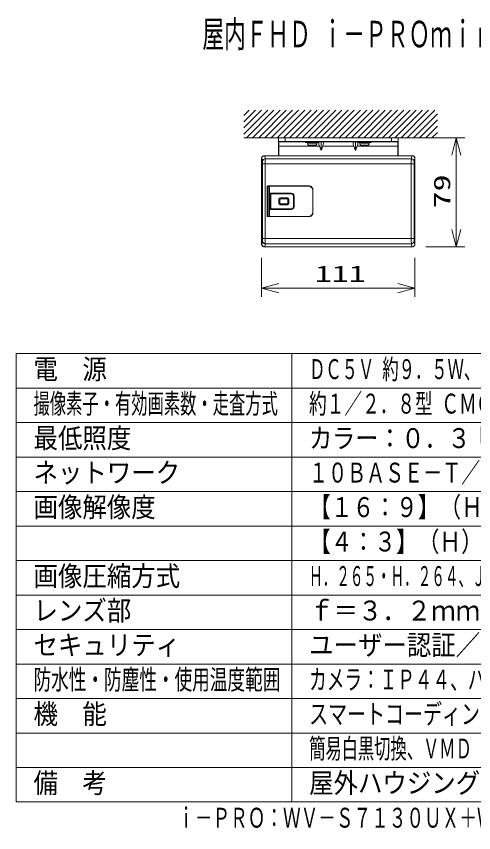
# Model space of a CAD drawing. Units: millimetres on the paper. Extents: x -62 to 65, y -59 to 59.
# Drawn here: x -62.5 to 3.9, y -58.9 to 59.4 of the extents above; entities that cross this region are included whole.
import ezdxf
from ezdxf.enums import TextEntityAlignment as Align

# ---------------------------------------------------------------- set-up
doc = ezdxf.new("R2010")
doc.units = ezdxf.units.MM
doc.layers.add('0-0_MOJI1', color=7, linetype='Continuous')
doc.layers.add('0-5_相当品', color=4, linetype='Continuous')
for name, color, linetype, lineweight in [('0-1_GAIKEI', 4, 'Continuous', 9), ('0-2_SUNPO', 7, 'Continuous', 9), ('0-3_0', 7, 'Continuous', 9), ('0-4_WAKU', 4, 'Continuous', 9)]:
    doc.layers.add(name, color=color, linetype=linetype, lineweight=lineweight)
doc.styles.add('ＭＳ ゴシック', font='')
doc.styles.get('ＭＳ ゴシック').set_extended_font_data('MS Gothic')

# ---------------------------------------------------------------- blocks, each defined once
blk = doc.blocks.new('_Open30')
at = {"layer": '0-3_0'}
blk.add_line((0, 0), (-1, 0), dxfattribs=at)
blk.add_lwpolyline([(-1, 0.2679), (0, 0), (-1, -0.2679)], dxfattribs=at)

msp = doc.modelspace()

# ---------------------------------------------------------------- linework, layer by layer
at = {"layer": '0-1_GAIKEI', "color": 134}
for p, q in [((-29.475, 45.038), (-28.703, 45.809)), ((-29.475, 44.14), (-27.805, 45.809)), ((-29.475, 43.242), (-26.907, 45.809)), ((-29.475, 42.344), (-26.009, 45.809)), ((-29.111, 41.809), (-25.111, 45.809)), ((-28.213, 41.809), (-24.213, 45.809)), ((-27.315, 41.809), (-23.315, 45.809)), ((-26.417, 41.809), (-22.417, 45.809)), ((-25.519, 41.809), (-21.519, 45.809)), ((-24.621, 41.809), (-20.621, 45.809)), ((-23.723, 41.809), (-19.723, 45.809)), ((-22.825, 41.809), (-18.825, 45.809)), ((-21.927, 41.809), (-17.927, 45.809)), ((-21.029, 41.809), (-17.029, 45.809)), ((-20.131, 41.809), (-16.131, 45.809)), ((-19.233, 41.809), (-15.233, 45.809)), ((-18.335, 41.809), (-14.335, 45.809)), ((-17.437, 41.809), (-13.437, 45.809)), ((-16.539, 41.809), (-12.539, 45.809)), ((-15.641, 41.809), (-11.641, 45.809)), ((-14.743, 41.809), (-10.743, 45.809)), ((-13.845, 41.809), (-9.845, 45.809)), ((-12.947, 41.809), (-8.947, 45.809)), ((-12.049, 41.809), (-8.049, 45.809)), ((-11.151, 41.809), (-7.151, 45.809)), ((-10.253, 41.809), (-6.253, 45.809)), ((-9.354, 41.809), (-5.354, 45.809)), ((-8.456, 41.809), (-4.456, 45.809)), ((-7.558, 41.809), (-3.558, 45.809)), ((-6.66, 41.809), (-2.66, 45.809)), ((-5.762, 41.809), (-1.762, 45.809)), ((-4.864, 41.809), (-1.379, 45.295)), ((-3.966, 41.809), (-1.379, 44.397)), ((-3.068, 41.809), (-1.379, 43.499)), ((-29.475, 41.809), (-1.379, 41.809)), ((-2.17, 41.809), (-1.379, 42.601))]:
    msp.add_line(p, q, dxfattribs=at)
at = {"layer": '0-1_GAIKEI'}
for p, q in [((-24.463, 41.809), (-7.063, 41.809)), ((-23.463, 41.809), (-23.463, 41.209)), ((-8.063, 41.809), (-8.063, 41.209)), ((-7.063, 41.809), (-7.063, 39.209)), ((-24.463, 41.269), (-7.063, 41.269)), ((-24.463, 41.269), (-24.403, 41.209)), ((-24.463, 39.209), (-24.463, 41.269)), ((-24.463, 40.609), (-24.403, 40.609)), ((-24.403, 41.209), (-24.403, 40.609)), ((-7.123, 41.209), (-24.403, 41.209)), ((-18.509, 40.609), (-24.403, 40.609)), ((-24.403, 40.609), (-24.403, 39.209)), ((-20.523, 41.209), (-20.523, 41.129)), ((-18.603, 41.129), (-20.523, 41.129)), ((-20.263, 41.129), (-20.247, 40.947)), ((-20.247, 40.947), (-18.879, 40.947)), ((-20.06, 40.719), (-19.067, 40.719)), ((-18.879, 40.947), (-18.863, 41.129)), ((-18.603, 41.129), (-18.603, 41.209)), ((-18.018, 40.609), (-18.263, 39.974)), ((-13.509, 40.609), (-18.018, 40.609)), ((-13.263, 39.974), (-13.509, 40.609)), ((-13.263, 41.209), (-13.263, 39.974)), ((-13.018, 40.609), (-13.263, 39.974)), ((-7.123, 40.609), (-13.018, 40.609)), ((-12.923, 41.209), (-12.923, 41.129)), ((-11.003, 41.129), (-12.923, 41.129)), ((-12.663, 41.129), (-12.647, 40.947)), ((-12.647, 40.947), (-11.279, 40.947)), ((-12.46, 40.719), (-11.467, 40.719)), ((-11.279, 40.947), (-11.263, 41.129)), ((-11.003, 41.129), (-11.003, 41.209)), ((-7.063, 41.269), (-7.123, 41.209)), ((-7.123, 39.209), (-7.123, 41.209)), ((-7.123, 40.609), (-7.063, 40.609)), ((-26.889, 38.807), (-26.889, 26.412)), ((-26.371, 38.755), (-5.156, 38.755)), ((-26.358, 38.018), (-26.358, 27.201)), ((-5.169, 27.201), (-5.169, 38.018)), ((-4.769, 38.018), (-4.769, 27.201)), ((-4.638, 26.412), (-4.638, 38.807)), ((-26.099, 34.758), (-26.099, 30.461)), ((-26.073, 34.749), (-26.073, 30.469)), ((-20.065, 34.835), (-26.022, 34.835)), ((-26.022, 34.835), (-26.022, 34.829)), ((-20.065, 34.829), (-26.022, 34.829)), ((-20.073, 34.809), (-26.013, 34.809)), ((-25.945, 30.409), (-25.945, 34.809)), ((-25.929, 30.409), (-25.929, 34.809)), ((-25.729, 30.409), (-25.729, 34.809)), ((-20.065, 34.835), (-20.065, 34.829)), ((-25.608, 33.693), (-25.648, 33.693)), ((-25.648, 31.526), (-25.648, 33.693)), ((-25.608, 33.693), (-25.604, 33.689)), ((-25.608, 31.526), (-25.608, 33.693)), ((-25.604, 33.689), (-25.604, 31.53)), ((-25.604, 33.689), (-25.564, 33.689)), ((-25.604, 31.53), (-25.604, 33.689)), ((-25.564, 33.689), (-25.564, 31.53)), ((-25.548, 33.753), (-25.548, 33.793)), ((-22.604, 33.749), (-25.544, 33.749)), ((-25.544, 33.749), (-25.544, 33.709)), ((-22.604, 33.709), (-25.544, 33.709)), ((-22.6, 33.753), (-22.604, 33.749)), ((-22.604, 33.749), (-22.604, 33.709)), ((-22.264, 31.85), (-22.264, 33.369)), ((-22.224, 33.369), (-22.264, 33.369)), ((-22.22, 33.373), (-22.224, 33.369)), ((-22.224, 31.85), (-22.224, 33.369)), ((-22.22, 33.373), (-22.22, 31.846)), ((-22.22, 33.373), (-22.18, 33.373)), ((-22.18, 33.373), (-22.18, 31.846)), ((-19.473, 31.009), (-19.473, 34.209)), ((-19.448, 34.218), (-19.453, 34.218)), ((-19.448, 30.981), (-19.448, 34.218)), ((-24.372, 32.789), (-24.401, 32.789)), ((-24.401, 32.789), (-24.401, 32.429)), ((-24.372, 32.429), (-24.401, 32.429)), ((-24.372, 32.789), (-24.372, 32.429)), ((-24.372, 32.789), (-24.256, 32.789)), ((-24.372, 32.429), (-24.256, 32.429)), ((-24.244, 32.789), (-24.256, 32.789)), ((-24.256, 32.789), (-24.256, 32.429)), ((-24.244, 32.429), (-24.256, 32.429)), ((-24.244, 32.789), (-24.244, 32.429)), ((-24.064, 33.126), (-23.264, 33.126)), ((-24.064, 33.098), (-24.064, 33.126)), ((-24.064, 33.098), (-23.264, 33.098)), ((-24.064, 33.098), (-24.064, 32.981)), ((-24.064, 32.969), (-24.064, 32.981)), ((-24.064, 32.981), (-23.264, 32.981)), ((-24.064, 32.969), (-23.264, 32.969)), ((-24.064, 32.249), (-24.064, 32.238)), ((-23.264, 32.249), (-24.064, 32.249)), ((-23.264, 32.238), (-24.064, 32.238)), ((-24.064, 32.121), (-24.064, 32.238)), ((-24.064, 32.121), (-24.064, 32.093)), ((-23.264, 32.121), (-24.064, 32.121)), ((-23.264, 32.093), (-24.064, 32.093)), ((-23.264, 33.098), (-23.264, 33.126)), ((-23.264, 33.098), (-23.264, 32.981)), ((-23.264, 32.969), (-23.264, 32.981)), ((-23.264, 32.249), (-23.264, 32.238)), ((-23.264, 32.121), (-23.264, 32.238)), ((-23.264, 32.121), (-23.264, 32.093)), ((-23.084, 32.429), (-23.084, 32.789)), ((-23.084, 32.789), (-23.072, 32.789)), ((-23.084, 32.429), (-23.072, 32.429)), ((-23.072, 32.429), (-23.072, 32.789)), ((-22.956, 32.789), (-23.072, 32.789)), ((-22.956, 32.429), (-23.072, 32.429)), ((-22.956, 32.789), (-22.927, 32.789)), ((-22.956, 32.429), (-22.956, 32.789)), ((-22.956, 32.429), (-22.927, 32.429)), ((-22.927, 32.429), (-22.927, 32.789)), ((-25.608, 31.526), (-25.648, 31.526)), ((-25.608, 31.526), (-25.604, 31.53)), ((-25.604, 31.53), (-25.564, 31.53)), ((-25.548, 31.466), (-25.544, 31.47)), ((-25.544, 31.51), (-22.604, 31.51)), ((-25.544, 31.47), (-25.544, 31.51)), ((-25.544, 31.47), (-22.604, 31.47)), ((-25.544, 31.47), (-22.604, 31.47)), ((-22.604, 31.47), (-22.604, 31.51)), ((-22.6, 31.466), (-22.6, 31.426)), ((-22.224, 31.85), (-22.264, 31.85)), ((-22.22, 31.846), (-22.224, 31.849)), ((-22.22, 31.846), (-22.18, 31.846)), ((-26.099, 30.461), (-26.093, 30.461)), ((-26.022, 30.384), (-26.022, 30.389)), ((-26.022, 30.389), (-20.045, 30.389)), ((-26.022, 30.384), (-20.045, 30.384)), ((-26.013, 30.409), (-20.073, 30.409)), ((-20.045, 30.384), (-20.045, 30.389)), ((-26.758, 27.201), (-4.769, 27.201)), ((-5.156, 26.464), (-26.371, 26.464))]:
    msp.add_line(p, q, dxfattribs=at)
at = {"layer": '0-1_GAIKEI', "color": 7}
for p, q in [((-5.046, 39.209), (-26.481, 39.209)), ((-26.894, 38.806), (-26.894, 26.412)), ((-4.633, 26.412), (-4.633, 38.806)), ((-26.481, 26.009), (-5.046, 26.009))]:
    msp.add_line(p, q, dxfattribs=at)
at = {"layer": '0-1_GAIKEI'}
for points in [[(-24.463, 41.269), (-24.463, 41.809), (-7.063, 41.809)], [(-18.263, 41.209), (-18.263, 39.974), (-18.509, 40.609)], [(-26.758, 27.201), (-26.758, 38.018), (-4.769, 38.018)], [(-26.099, 34.758), (-26.093, 34.758), (-26.093, 30.461)], [(-25.945, 33.486), (-25.96, 33.486), (-25.96, 30.409)], [(-22.6, 33.753), (-22.6, 33.793), (-25.548, 33.793)], [(-22.6, 33.753), (-25.548, 33.753), (-25.544, 33.749)], [(-19.448, 30.981), (-19.453, 30.981), (-19.453, 34.218)], [(-25.548, 31.466), (-22.6, 31.466), (-22.604, 31.47)], [(-25.548, 31.466), (-25.548, 31.426), (-22.6, 31.426)]]:
    msp.add_lwpolyline(points, dxfattribs=at)
for centre, radius, start, end in [((-19.988, 40.969), 0.26, 185, 253.98026), ((-19.563, 42.449), 1.8, 253.98026, 286.01974), ((-19.139, 40.969), 0.26, 286.01974, 355), ((-12.388, 40.969), 0.26, 185, 253.98026), ((-11.963, 42.449), 1.8, 253.98026, 286.01973), ((-11.539, 40.969), 0.26, 286.01974, 355), ((-26.448, 38.783), 0.447, 133.80861, 148.30067), ((-26.571, 38.9), 0.278, 109.19284, 132.02684), ((-5.043, 38.761), 0.439, 51.66325, 66.18587), ((-5.008, 38.836), 0.359, 30.66606, 48.56075), ((-26.149, 38.755), 0.742, 167.34195, 175.96424), ((-26.534, 38.829), 0.35, 147.20245, 165.35038), ((-26.377, 38.361), 0.394, 89.14774, 176.26159), ((-5.15, 38.361), 0.394, 3.73841, 90.85226), ((-5.045, 38.803), 0.408, 16.21663, 31.97099), ((-5.163, 38.791), 0.525, 1.7678, 13.91527), ((-25.999, 34.754), 0.0995, 164.14695, 178.00947), ((-26.023, 34.758), 0.076, 143.70163, 161.9601), ((-26.001, 34.755), 0.0927, 164.13829, 178.01007), ((-26.023, 34.758), 0.0709, 143.70871, 161.95505), ((-26.02, 34.757), 0.0788, 126.39103, 143.98206), ((-26.02, 34.757), 0.0734, 126.38975, 143.98982), ((-26.013, 34.749), 0.06, 90, 180), ((-26.026, 34.765), 0.0689, 106.64782, 126.75612), ((-26.026, 34.764), 0.0642, 106.64093, 126.74982), ((-26.012, 34.702), 0.133, 94.11195, 104.48473), ((-26.013, 34.705), 0.124, 94.127, 104.48375), ((-20.073, 34.209), 0.6, 0, 90), ((-20.149, 33.502), 1.335, 81.23433, 86.42297), ((-20.146, 33.52), 1.312, 81.23514, 86.47098), ((-20.035, 34.291), 0.539, 67.59935, 80.43623), ((-20.035, 34.29), 0.534, 67.56963, 80.41346), ((-20.061, 34.233), 0.596, 55.80595, 67.38689), ((-20.06, 34.234), 0.6, 55.79676, 67.39841), ((-20.08, 34.203), 0.632, 45.04158, 55.92847), ((-20.08, 34.203), 0.638, 45.03639, 55.922), ((-20.08, 34.202), 0.633, 34.16291, 45.04859), ((-20.08, 34.202), 0.638, 34.1575, 45.04208), ((-20.034, 34.232), 0.578, 22.37571, 34.31475), ((-20.035, 34.231), 0.585, 22.39552, 34.30808), ((-20.004, 34.249), 0.543, 9.32045, 21.91064), ((-20.002, 34.249), 0.547, 9.33294, 21.94906), ((-20.944, 34.107), 1.494, 4.24891, 8.8514), ((-20.939, 34.108), 1.495, 4.20133, 8.84131), ((-25.548, 33.693), 0.1, 90, 180), ((-25.548, 33.693), 0.06, 90, 180), ((-25.544, 33.689), 0.06, 90, 180), ((-25.544, 33.689), 0.06, 90, 180), ((-25.544, 33.689), 0.02, 90, 180), ((-22.604, 33.369), 0.38, 0, 90), ((-22.604, 33.369), 0.38, 0, 90), ((-22.604, 33.369), 0.34, 0, 90), ((-22.6, 33.373), 0.42, 0, 90), ((-22.6, 33.373), 0.38, 0, 90), ((-24.064, 32.789), 0.337, 90, 180), ((-24.064, 32.429), 0.337, 180, 270), ((-24.064, 32.789), 0.308, 90, 180), ((-24.064, 32.429), 0.308, 180, 270), ((-24.064, 32.789), 0.192, 90, 180), ((-24.064, 32.429), 0.192, 180, 270), ((-24.064, 32.789), 0.18, 90, 180), ((-24.064, 32.429), 0.18, 180, 270), ((-23.264, 32.789), 0.337, 0, 90), ((-23.264, 32.789), 0.308, 0, 90), ((-23.264, 32.789), 0.192, 0, 90), ((-23.264, 32.789), 0.18, 0, 90), ((-23.264, 32.429), 0.337, 270, 0), ((-23.264, 32.429), 0.308, 270, 0), ((-23.264, 32.429), 0.18, 270, 0), ((-23.264, 32.429), 0.192, 270, 0), ((-25.548, 31.526), 0.1, 180, 270), ((-25.548, 31.526), 0.06, 180, 270), ((-25.544, 31.53), 0.06, 180, 270), ((-25.544, 31.53), 0.06, 180, 270), ((-25.544, 31.53), 0.02, 180, 270), ((-22.604, 31.85), 0.38, 270, 0), ((-22.604, 31.85), 0.34, 270, 0), ((-22.604, 31.849), 0.38, 270, 0), ((-22.6, 31.846), 0.38, 270, 0), ((-22.6, 31.846), 0.42, 270, 0), ((-20.073, 31.009), 0.6, 270, 0), ((-19.974, 30.953), 0.516, 337.45797, 350.31867), ((-19.974, 30.952), 0.52, 337.48635, 350.34562), ((-20.673, 31.052), 1.222, 351.23322, 356.6674), ((-20.691, 31.055), 1.245, 351.23557, 356.61531), ((-25.966, 30.471), 0.133, 184.11195, 194.48473), ((-26.029, 30.457), 0.0689, 196.64782, 216.75612), ((-25.969, 30.47), 0.124, 184.127, 194.48375), ((-26.028, 30.457), 0.0642, 196.64093, 216.74982), ((-26.021, 30.463), 0.0788, 216.39103, 233.98206), ((-26.021, 30.463), 0.0734, 216.38975, 233.98982), ((-26.013, 30.469), 0.06, 180, 270), ((-26.022, 30.46), 0.076, 233.70163, 251.9601), ((-26.022, 30.46), 0.0709, 233.70871, 251.95505), ((-26.018, 30.484), 0.0995, 254.14695, 268.00947), ((-26.019, 30.482), 0.0927, 254.13829, 268.01007), ((-20.161, 31.878), 1.493, 274.43538, 278.89482), ((-20.159, 31.873), 1.493, 274.38489, 278.88208), ((-20.015, 30.926), 0.53, 279.27671, 291.75397), ((-20.015, 30.924), 0.534, 279.28697, 291.79684), ((-20.029, 30.946), 0.554, 292.29166, 304.34047), ((-20.03, 30.947), 0.56, 292.31537, 304.33408), ((-20.06, 30.995), 0.612, 304.18443, 315.07555), ((-20.061, 30.996), 0.618, 304.17898, 315.06809), ((-20.059, 30.995), 0.611, 315.06157, 325.95269), ((-20.06, 30.995), 0.617, 315.05626, 325.94587), ((-20.034, 30.979), 0.581, 325.84151, 337.34474), ((-20.033, 30.978), 0.585, 325.83143, 337.35487), ((-26.364, 26.428), 0.525, 181.7678, 193.91527), ((-26.482, 26.416), 0.408, 196.21663, 211.97099), ((-26.519, 26.383), 0.359, 210.66606, 228.56075), ((-26.377, 26.858), 0.394, 183.73841, 270.85226), ((-26.484, 26.458), 0.439, 231.66325, 246.18587), ((-26.485, 26.377), 0.37, 241.07784, 250.49807), ((-5.15, 26.858), 0.394, 269.14774, 356.26159), ((-5.085, 26.474), 0.475, 290.46734, 297.81416), ((-4.956, 26.319), 0.278, 289.19284, 312.02684), ((-5.079, 26.436), 0.447, 313.80861, 328.30067), ((-4.993, 26.39), 0.35, 327.20245, 345.35038), ((-5.378, 26.464), 0.742, 347.34195, 355.96424), ((-26.511, 26.321), 0.308, 251.59083, 263.49036), ((-26.478, 26.697), 0.686, 264.32599, 269.7279), ((-5.03, 26.494), 0.482, 268.17041, 275.86886), ((-5.018, 26.31), 0.298, 277.17786, 289.46793)]:
    msp.add_arc(centre, radius, start, end, dxfattribs=at)
at = {"layer": '0-1_GAIKEI', "color": 7}
for centre, radius, start, end in [((-26.484, 38.797), 0.414, 126.40352, 143.78954), ((-26.516, 38.845), 0.356, 106.69449, 126.88933), ((-26.442, 38.745), 0.475, 110.46734, 117.81416), ((-26.449, 38.531), 0.677, 93.80271, 104.41436), ((-26.509, 38.909), 0.298, 97.17786, 109.46793), ((-26.497, 38.725), 0.482, 88.17041, 95.86886), ((-5.049, 38.522), 0.686, 84.32599, 89.7279), ((-5.049, 38.692), 0.515, 74.26661, 88.19436), ((-5.016, 38.898), 0.308, 71.59083, 83.49036), ((-5.042, 38.842), 0.37, 61.07784, 70.49807), ((-5.03, 38.815), 0.391, 53.60924, 72.05252), ((-5.042, 38.795), 0.414, 36.46722, 53.8508), ((-26.382, 38.791), 0.512, 164.21291, 178.2102), ((-26.503, 38.809), 0.391, 143.55142, 162.00291), ((-4.994, 38.828), 0.356, 16.74329, 36.95617), ((-5.305, 38.762), 0.674, 3.79809, 14.45135), ((-26.222, 26.457), 0.674, 183.79809, 194.45135), ((-26.533, 26.391), 0.356, 196.74329, 216.95617), ((-26.485, 26.424), 0.414, 216.46722, 233.8508), ((-26.497, 26.404), 0.391, 233.60924, 252.05252), ((-5.011, 26.374), 0.356, 286.69449, 306.88933), ((-5.043, 26.422), 0.414, 306.40352, 323.78954), ((-5.024, 26.41), 0.391, 323.55142, 342.00291), ((-5.145, 26.428), 0.512, 344.21291, 358.2102), ((-26.478, 26.527), 0.515, 254.26661, 268.19436), ((-5.078, 26.688), 0.677, 273.80271, 284.41436)]:
    msp.add_arc(centre, radius, start, end, dxfattribs=at)
at = {"layer": '0-1_GAIKEI'}
for centre, major_axis, ratio, start_param, end_param in [((-18.277, 40.609), (-0.263, 0.594), 0.330129, 6.1378609, 7.7086572), ((-18.25, 40.609), (0.263, 0.594), 0.330129, 4.8577134, 6.4285097), ((-13.277, 40.609), (-0.263, 0.594), 0.330129, 6.1378609, 7.7086572), ((-13.25, 40.609), (0.263, 0.594), 0.330129, 4.8577134, 6.4285097), ((-26.481, 33.409), (0, 5.8), 0.048793, 5.8847247, 6.2832278), ((-5.046, 33.409), (0, 5.8), 0.048793, 6.2831568, 6.6816459), ((-26.88, 33.409), (0, 5.4), 0.052408, 5.8847247, 6.3129924), ((-26.779, 38.018), (0, 0.4), 0.052408, 4.712389, 5.8847247), ((-26.379, 38.018), (0, 0.8), 0.026204, 4.712389, 5.8847247), ((-5.148, 38.018), (0, 0.8), 0.026204, 0.3984606, 1.5707963), ((-4.748, 38.018), (0, 0.4), 0.052408, 0.3984606, 1.5707963), ((-4.647, 33.409), (0, 5.4), 0.052408, 6.2533782, 6.6816459), ((-26.88, 31.809), (0, 5.4), 0.052408, 3.1117856, 3.5400533), ((-26.779, 27.201), (0, 0.4), 0.052408, 3.5400533, 4.712389), ((-26.481, 31.809), (0, 5.8), 0.048793, 3.1415641, 3.5400533), ((-26.379, 27.201), (0, 0.8), 0.026204, 3.5400533, 4.712389), ((-5.148, 27.201), (0, 0.8), 0.026204, 1.5707963, 2.7431321), ((-5.046, 31.809), (0, 5.8), 0.048793, 2.7431321, 3.1416352), ((-4.748, 27.201), (0, 0.4), 0.052408, 1.5707963, 2.7431321), ((-4.647, 31.809), (0, 5.4), 0.052408, 2.7431321, 3.1713997)]:
    msp.add_ellipse(centre, major_axis=major_axis, ratio=ratio, start_param=start_param, end_param=end_param, dxfattribs=at)
at = {"layer": '0-2_SUNPO'}
for p, q in [((-5.063, 41.809), (2.617, 41.809)), ((1.367, 39.309), (1.367, 28.509)), ((-3.046, 26.009), (2.617, 26.009)), ((-26.894, 24.412), (-26.894, 18.759)), ((-4.633, 24.412), (-4.633, 18.759)), ((-24.394, 20.009), (-7.133, 20.009))]:
    msp.add_line(p, q, dxfattribs=at)
at = {"layer": '0-4_WAKU', "color": 3}
for p, q in [((-62.5, -54.482), (-62.5, 10.518)), ((-62.5, 10.518), (62.5, 10.518)), ((-22.5, -54.482), (-22.5, 10.518)), ((-62.5, -54.482), (62.5, -54.482))]:
    msp.add_line(p, q, dxfattribs=at)
at = {"layer": '0-4_WAKU'}
for p, q in [((-62.5, 5.518), (62.5, 5.518)), ((-62.5, 0.518), (62.5, 0.518)), ((-62.5, -4.482), (62.5, -4.482)), ((-62.5, -9.482), (62.5, -9.482)), ((62.5, -14.482), (-62.5, -14.482)), ((62.5, -19.482), (-62.5, -19.482)), ((62.5, -24.482), (-62.5, -24.482)), ((-62.5, -29.482), (62.5, -29.482)), ((-62.5, -34.482), (62.5, -34.482)), ((-62.5, -39.482), (62.5, -39.482)), ((-62.5, -44.482), (62.5, -44.482)), ((-62.5, -49.482), (62.5, -49.482))]:
    msp.add_line(p, q, dxfattribs=at)

# ---------------------------------------------------------------- block references
at = {"layer": '0-2_SUNPO', "xscale": 2.5, "yscale": 2.5}
for p, rotation in [((1.367, 41.809), 90), ((1.367, 26.009), 270), ((-26.894, 20.009), 180)]:
    msp.add_blockref('_Open30', p, dxfattribs=dict(at, rotation=rotation))
msp.add_blockref('_Open30', (-4.633, 20.009), dxfattribs=at)

# ---------------------------------------------------------------- texts
at = {"layer": '0-0_MOJI1', "style": 'ＭＳ ゴシック'}
for s, height, width, p in [('屋内ＦＨＤ ｉ－ＰＲＯｍｉｎｉ：有線（屋外ハウジング天井吊金具付）', 3.849, 0.6, (-35.5, 53.778)), ('電\u3000源', 2.889, 0.9, (-60, 5.963)), ('ＤＣ５Ｖ 約９．５Ｗ、ＰｏＥ（ＩＥＥＥ８０２．３ａｆ準拠）約９．６Ｗ', 2.889, 0.6, (-20, 5.963)), ('撮像素子・有効画素数・走査方式', 2.889, 0.6, (-60, 0.963)), ('約１／２．８型 ＣＭＯＳセンサー・約２１０万画素・プログレッシブ', 2.889, 0.65, (-20, 0.963)), ('最低照度', 2.889, 0.9, (-60, -4.037)), ('カラー：０．３ｌｘ、白黒：０．２ｌｘ（Ｆ２．０）', 2.889, 0.85, (-20, -4.037)), ('ネットワーク', 2.889, 0.9, (-60, -9.037)), ('１０ＢＡＳＥ－Ｔ／１００ＢＡＳＥ－ＴＸ、ＲＪ４５コネクター', 2.889, 0.7, (-20, -9.037)), ('画像解像度', 2.889, 0.9, (-60, -14.037)), ('【１６：９】（Ｈ）１９２０／１２８０／６４０／３２０', 2.889, 0.8, (-20, -14.037)), ('【４：３】（Ｈ）２０４８／１２８０／６４０／３２０', 2.889, 0.8, (-20, -19.037)), ('画像圧縮方式', 2.889, 0.9, (-60, -24.037)), ('Ｈ．２６５・Ｈ．２６４、ＪＰＥＧ※Ｈ．２６５／Ｈ．２６４は各ストリームごとに選択可能', 2.889, 0.5, (-20, -24.037)), ('レンズ部', 2.889, 0.9, (-60, -29.037)), ('ｆ＝３．２ｍｍ（１．０倍）', 2.889, 0.9, (-20, -29.037)), ('セキュリティ', 2.889, 0.9, (-60, -34.037)), ('ユーザー認証／ホスト認証／ＨＴＴＰＳ', 2.889, 0.9, (-20, -34.037)), ('防水性・防塵性・使用温度範囲', 2.886, 0.65, (-60, -39.037)), ('カメラ：ＩＰ４４、ハウジング：ＩＰ６６、電源投入時：０～４０℃', 2.886, 0.65, (-20, -39.037)), ('機\u3000能', 2.889, 0.9, (-60, -44.037)), ('スマートコーディング、インテリジェントオート、逆光／強光補正、', 2.886, 0.7, (-20, -44.037)), ('簡易白黒切換、ＶＭＤ（４エリア）、ＭｉｃｒｏＳＤスロット、ＵＳＢ端子', 2.886, 0.6, (-20, -49.037)), ('備\u3000考', 2.889, 0.9, (-60, -54.037)), ('屋外ハウジング、取付金具付', 2.889, 0.9, (-20, -54.037))]:
    msp.add_text(s, height=height, dxfattribs=dict(at, width=width)).set_placement(p, align=Align.BOTTOM_LEFT)
at = {"layer": '0-2_SUNPO', "style": 'ＭＳ ゴシック', "width": 1.5}
msp.add_text('79', height=2.405, rotation=90, dxfattribs=at).set_placement((1.205, 31.588), align=Align.BOTTOM_LEFT)
msp.add_text('111', height=2.405, dxfattribs=at).set_placement((-19.156, 20.172), align=Align.BOTTOM_LEFT)
at = {"layer": '0-5_相当品', "style": 'ＭＳ ゴシック', "width": 0.65}
msp.add_text('ｉ－ＰＲＯ：ＷＶ－Ｓ７１３０ＵＸ＋ＷＶ－ＱＨＳ５００－Ｗ＋ＷＶ－ＱＷＬ５０５（Ａ）', height=2.886, dxfattribs=at).set_placement((-39.14, -59.073), align=Align.BOTTOM_LEFT)

doc.saveas('drawing.dxf')
